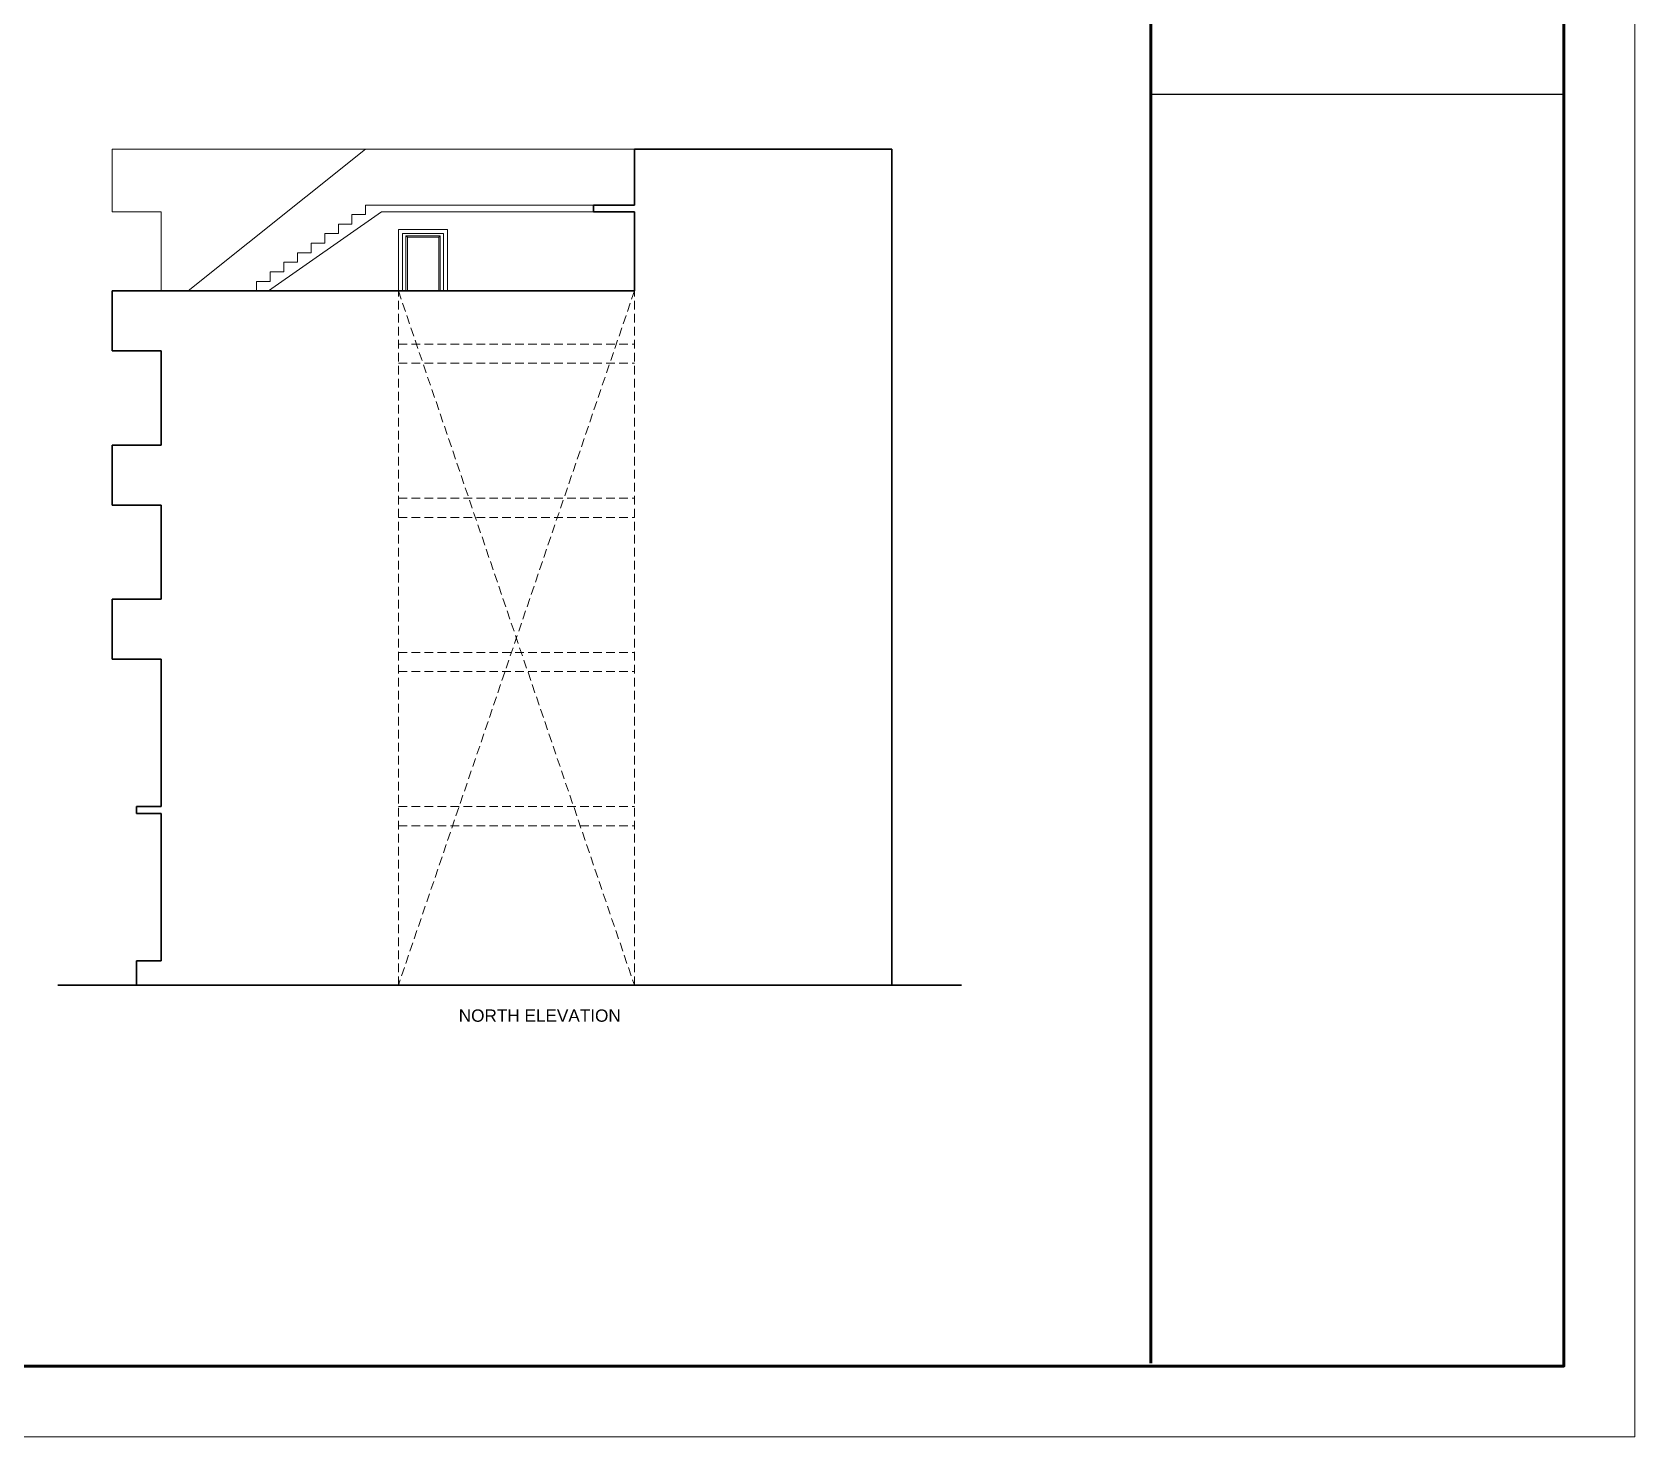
# Model space of a CAD drawing. Header units: inches. Extents: x -12073856 to 12321241, y -1226296 to 1319224.
# Drawn here: x 152978 to 154153, y 36149 to 37179 of the extents above; entities that cross this region are included whole.
import ezdxf

# ---------------------------------------------------------------- set-up
doc = ezdxf.new("R2010")
doc.units = ezdxf.units.IN
doc.header["$MEASUREMENT"] = 0
doc.linetypes.add('DASHED', pattern=[19.05, 12.7, -6.35])
for name, color, linetype, lineweight in [('BORDER', 7, 'Continuous', 60), ('Stairs', 61, 'Continuous', 18), ('Walls', 11, 'Continuous', 35), ('Window', 3, 'Continuous', 0), ('Windows', 151, 'Continuous', 15)]:
    doc.layers.add(name, color=color, linetype=linetype, lineweight=lineweight)
doc.styles.get("Standard").update_dxf_attribs({"font": 'arial.ttf'})

msp = doc.modelspace()

# ---------------------------------------------------------------- linework, layer by layer
at = {"layer": 'BORDER'}
msp.add_line((153798.58, 36202.74), (153798.58, 38291.59), dxfattribs=at)
at = {"layer": 'BORDER', "lineweight": 25}
msp.add_line((154101.39, 37132.84), (153798.58, 37132.84), dxfattribs=at)
at = {"layer": 'BORDER'}
msp.add_lwpolyline([(154101.39, 38291.59), (154101.39, 36200.74), (151038.56, 36200.74), (151038.56, 38291.59)], close=True, dxfattribs=at)
at = {"layer": 'Stairs', "linetype": 'DASHED', "ltscale": 0.5}
for p, q in [((153246.98, 36479.85), (153246.98, 36988.85)), ((153419.98, 36988.85), (153246.98, 36479.85)), ((153246.98, 36988.85), (153419.98, 36479.85)), ((153419.98, 36479.85), (153419.98, 36988.85)), ((153246.98, 36949.85), (153419.98, 36949.85)), ((153246.98, 36935.85), (153419.98, 36935.85)), ((153246.98, 36836.85), (153419.98, 36836.85)), ((153246.98, 36822.85), (153419.98, 36822.85)), ((153246.98, 36723.85), (153419.98, 36723.85)), ((153246.98, 36709.85), (153419.98, 36709.85)), ((153246.98, 36610.85), (153419.98, 36610.85)), ((153246.98, 36596.85), (153419.98, 36596.85))]:
    msp.add_line(p, q, dxfattribs=at)
at = {"layer": 'Walls'}
for p, q in [((153419.98, 37092.85), (153608.79, 37092.85)), ((153419.98, 37092.85), (153419.98, 37051.85)), ((153608.79, 36479.85), (153608.79, 37092.85)), ((153419.98, 37051.85), (153389.98, 37051.85)), ((153389.98, 37046.85), (153389.98, 37051.85)), ((153419.98, 37046.85), (153389.98, 37046.85)), ((153419.98, 37046.85), (153419.98, 36988.85)), ((153419.98, 36988.85), (153037.1, 36988.85)), ((153037.1, 36944.85), (153037.1, 36988.85)), ((153073.1, 36944.85), (153037.1, 36944.85)), ((153073.1, 36875.85), (153073.1, 36944.85)), ((153073.1, 36875.85), (153037.1, 36875.85)), ((153037.1, 36831.85), (153037.1, 36875.85)), ((153073.1, 36831.85), (153037.1, 36831.85)), ((153073.1, 36762.85), (153073.1, 36831.85)), ((153073.1, 36762.85), (153037.1, 36762.85)), ((153037.1, 36718.85), (153037.1, 36762.85)), ((153073.1, 36718.85), (153037.1, 36718.85)), ((153073.1, 36610.85), (153073.1, 36718.85)), ((153073.1, 36610.85), (153055.1, 36610.85)), ((153055.1, 36610.85), (153055.1, 36605.85)), ((153073.1, 36605.85), (153055.1, 36605.85)), ((153073.1, 36497.85), (153073.1, 36605.85)), ((153073.1, 36497.85), (153055.1, 36497.85)), ((153055.1, 36497.85), (153055.1, 36479.85)), ((152997.34, 36479.85), (153659.68, 36479.85))]:
    msp.add_line(p, q, dxfattribs=at)
at = {"layer": 'Window'}
msp.add_lwpolyline([(154153.39, 38343.59), (154153.39, 36148.74), (150986.56, 36148.74), (150986.56, 38343.59)], close=True, dxfattribs=at)
at = {"layer": 'Windows'}
for p, q in [((153037.1, 37046.85), (153037.1, 37092.85)), ((153037.1, 37092.85), (153419.98, 37092.85)), ((153092.98, 36988.85), (153222.98, 37092.85)), ((153073.1, 37046.85), (153037.1, 37046.85)), ((153073.1, 36988.85), (153073.1, 37046.85)), ((153234.55, 37046.85), (153151.7, 36988.85)), ((153389.98, 37051.85), (153222.98, 37051.85)), ((153222.98, 37051.85), (153222.98, 37044.85)), ((153389.98, 37046.85), (153234.55, 37046.85)), ((153212.98, 37037.85), (153202.98, 37037.85)), ((153202.98, 37037.85), (153202.98, 37030.85)), ((153222.98, 37044.85), (153212.98, 37044.85)), ((153212.98, 37044.85), (153212.98, 37037.85)), ((153246.98, 37033.85), (153246.98, 36988.85)), ((153282.98, 37033.85), (153246.98, 37033.85)), ((153282.98, 36988.85), (153282.98, 37033.85)), ((153192.98, 37023.85), (153182.98, 37023.85)), ((153182.98, 37023.85), (153182.98, 37016.85)), ((153202.98, 37030.85), (153192.98, 37030.85)), ((153192.98, 37030.85), (153192.98, 37023.85)), ((153249.98, 37030.85), (153249.98, 36988.85)), ((153280.03, 37030.85), (153249.98, 37030.85)), ((153252.4, 37029.35), (153277.72, 37029.35)), ((153253.59, 37028.17), (153252.4, 37029.35)), ((153252.4, 37029.35), (153252.4, 36988.85)), ((153253.59, 37028.17), (153276.54, 37028.17)), ((153253.59, 37028.17), (153253.59, 36988.85)), ((153276.54, 37028.17), (153277.72, 37029.35)), ((153276.54, 37028.17), (153276.54, 36988.85)), ((153277.72, 37029.35), (153277.72, 36988.85)), ((153280.03, 37030.85), (153280.03, 36988.85)), ((153182.98, 37016.85), (153172.98, 37016.85)), ((153172.98, 37016.85), (153172.98, 37009.85)), ((153162.98, 37002.85), (153152.98, 37002.85)), ((153152.98, 37002.85), (153152.98, 36995.85)), ((153172.98, 37009.85), (153162.98, 37009.85)), ((153162.98, 37009.85), (153162.98, 37002.85)), ((153152.98, 36995.85), (153142.98, 36995.85)), ((153142.98, 36995.85), (153142.98, 36988.85))]:
    msp.add_line(p, q, dxfattribs=at)

# ---------------------------------------------------------------- texts
at = {"layer": 'Windows', "insert": (153227.1, 36462.12), "char_height": 9, "attachment_point": 1}
msp.add_mtext_dynamic_manual_height_columns('\\pi64.1385;NORTH ELEVATION', width=245.0498, gutter_width=2.25, heights=[37.88], dxfattribs=at)

doc.saveas('drawing.dxf')
